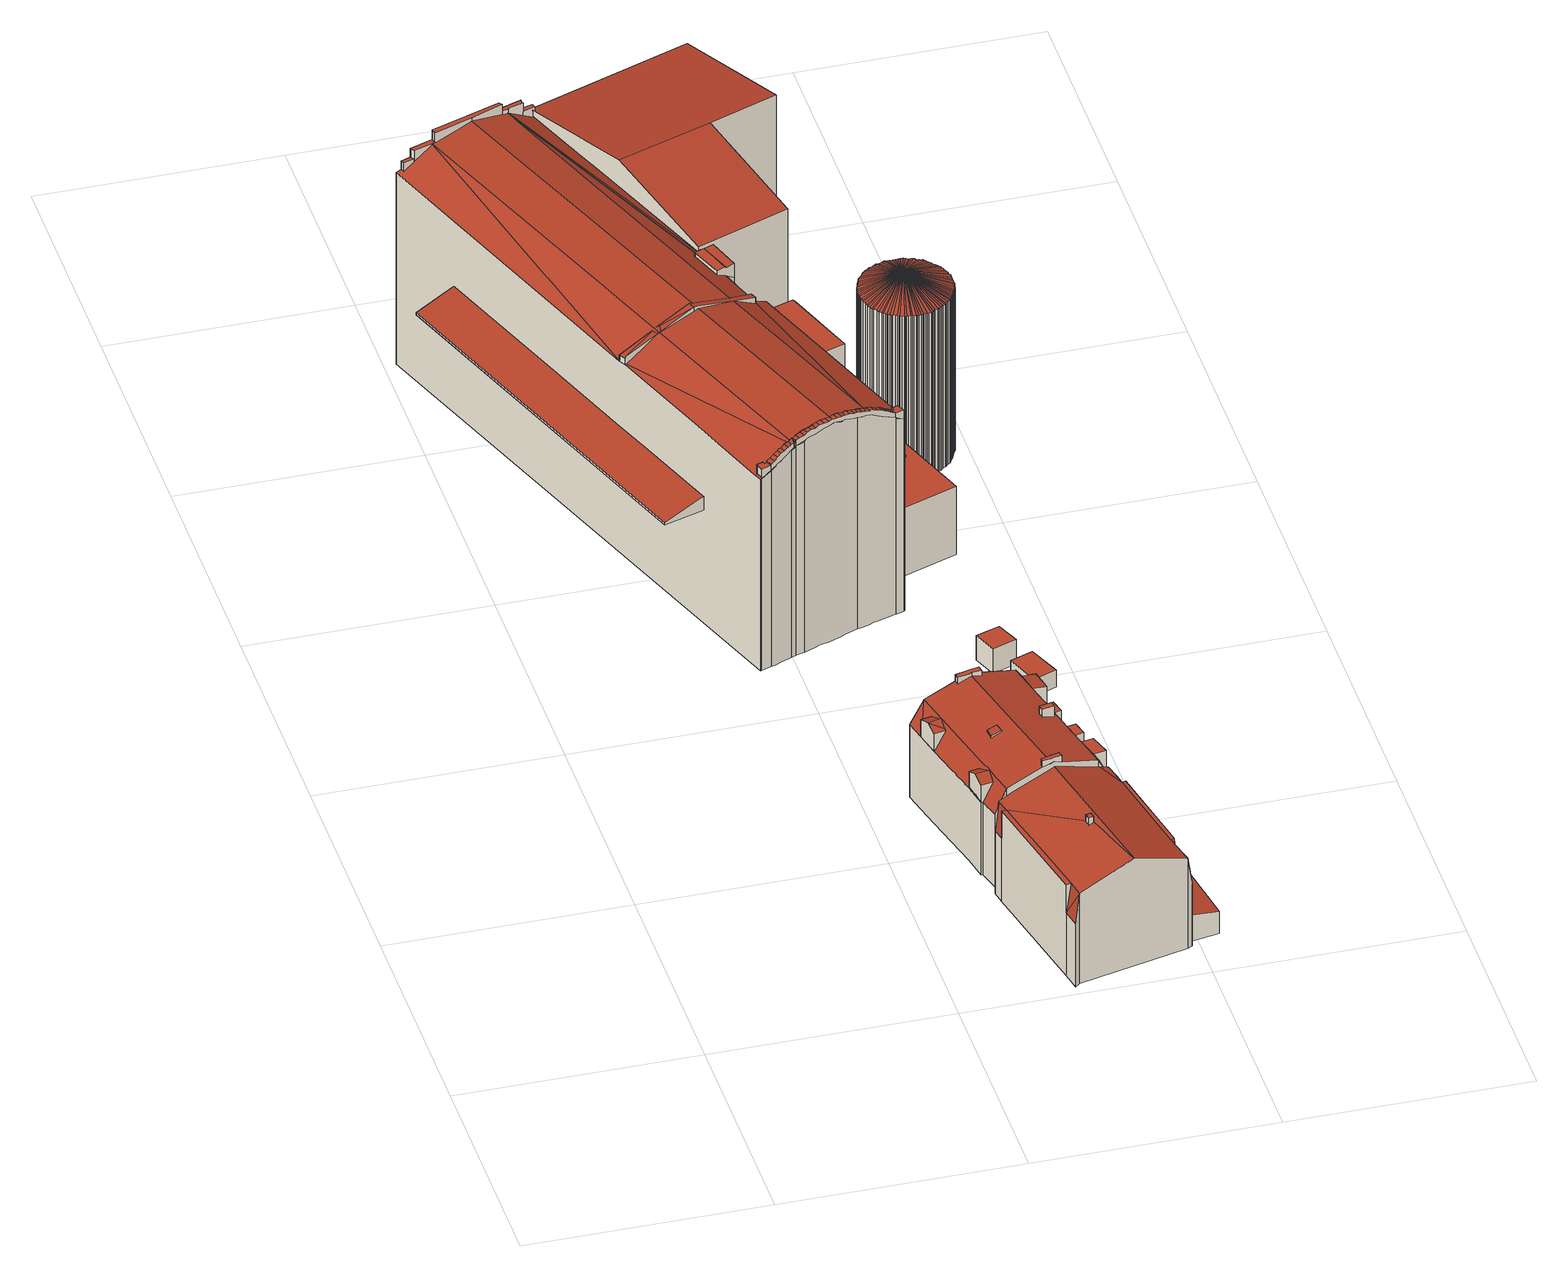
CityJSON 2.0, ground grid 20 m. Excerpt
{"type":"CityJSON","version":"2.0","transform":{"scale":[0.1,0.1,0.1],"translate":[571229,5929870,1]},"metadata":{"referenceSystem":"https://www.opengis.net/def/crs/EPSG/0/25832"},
"CityObjects":{
"building1":{"type":"Building","attributes":{"Grundfläche 2D":"132.869964","Grundhöhe NN":"2.395"},"children":["building1-1","building1-2","building1-3","building1-4","building1-5","building1-6","building1-7","building1-8","building1-9","building1-10"],"geometry":[{"type":"Solid","lod":"3","boundaries":[[[[0,1,2,3,4,5,6,7,8,9,10,11,12,13,14,15]],[[5,4,3,16,17,18,19,20,21,22,6]],[[20,19,23,24,25,26,21]],[[19,18,17,27,28,29,30,31]],[[24,23,19,31,30]],[[32,27,17]],[[33,24,30]],[[13,12,11,10,9,34,35,36,37,38,39,40,41,42,1,0,15,14]],[[43,1,42]],[[36,44,37]],[[41,45,46,42]],[[17,16,3,2,1,47,48]],[[49,9,8,7,6,22,21,50,51]],[[32,17,48,52]],[[53,54,55,33,30,29,28,27,32,52,56]],[[24,33,55,57]],[[25,24,57,58]],[[21,26,25,58,50]],[[35,34,9,49,59]],[[44,36,60,61]],[[36,35,59,60]],[[37,44,61,62]],[[41,40,39,38,37,62,63]],[[45,41,63,64]],[[46,45,64,65]],[[42,46,65,66]],[[43,42,66,67]],[[1,43,67,47]],[[67,66,65,64,63,62,61,60,59,49,51,50,58,57,55,54,53,56,52,48,47]]]],"semantics":{"surfaces":[{"type":"RoofSurface"},{"type":"WallSurface"},{"type":"GroundSurface"}],"values":[[0,0,0,0,0,0,0,0,0,0,0,1,1,1,1,1,1,1,1,1,1,1,1,1,1,1,1,1,2]]}}]},
"building1-1":{"type":"BuildingInstallation","parents":["building1"],"geometry":[{"type":"MultiSurface","lod":"3","boundaries":[[[68,69,70,71,72,73,74,75,76,77]],[[7,8,69,68,77,76,22,6]],[[8,78,70,69]],[[78,79,80,5,73,72,71,70]],[[81,75,74,73,5,82]],[[81,22,76,75]]],"semantics":{"surfaces":[{"type":"RoofSurface"},{"type":"WallSurface"}],"values":[0,1,1,1,1,1]}}]},
"building1-2":{"type":"BuildingInstallation","parents":["building1"],"geometry":[{"type":"MultiSurface","lod":"3","boundaries":[[[83,84,85,86]],[[86,85,87,88]],[[85,84,89,87]],[[83,86,88,90]],[[84,83,90,89]]],"semantics":{"surfaces":[{"type":"RoofSurface"},{"type":"WallSurface"}],"values":[0,1,1,1,1]}}]},
"building1-3":{"type":"BuildingInstallation","parents":["building1"],"geometry":[{"type":"MultiSurface","lod":"3","boundaries":[[[91,92,93,94,95,96]],[[93,2,3,16,94]],[[16,97,95,94]],[[4,91,96,95,97,98]],[[92,91,4,99]],[[99,2,93,92]]],"semantics":{"surfaces":[{"type":"RoofSurface"},{"type":"WallSurface"}],"values":[0,1,1,1,1,1]}}]},
"building1-4":{"type":"BuildingInstallation","parents":["building1"],"geometry":[{"type":"MultiSurface","lod":"3","boundaries":[[[100,101,102,103]],[[103,102,104,105]],[[100,103,105,106]],[[106,107,101,100]],[[107,104,102,101]]],"semantics":{"surfaces":[{"type":"RoofSurface"},{"type":"WallSurface"}],"values":[0,1,1,1,1]}}]},
"building1-5":{"type":"BuildingInstallation","parents":["building1"],"geometry":[{"type":"MultiSurface","lod":"3","boundaries":[[[108,109,110,111,23,31]],[[112,108,31,113,114]],[[112,114,29]],[[112,29,30,33,109,108]],[[111,110,109,33,24]]],"semantics":{"surfaces":[{"type":"RoofSurface"},{"type":"WallSurface"}],"values":[0,0,1,1,1]}}]},
"building1-6":{"type":"BuildingInstallation","parents":["building1"],"geometry":[{"type":"MultiSurface","lod":"3","boundaries":[[[115,116,117]],[[118,119,115,117]],[[120,117,116,121,122]],[[120,122,27]],[[27,28,118,117,120]],[[119,118,28]]],"semantics":{"surfaces":[{"type":"RoofSurface"},{"type":"WallSurface"}],"values":[0,0,0,1,1,1]}}]},
"building1-7":{"type":"BuildingInstallation","parents":["building1"],"geometry":[{"type":"MultiSurface","lod":"3","boundaries":[[[123,124,125,126]],[[123,126,127]],[[128,124,123,127]],[[125,124,128]]],"semantics":{"surfaces":[{"type":"RoofSurface"},{"type":"WallSurface"}],"values":[0,1,1,1]}}]},
"building1-8":{"type":"BuildingInstallation","parents":["building1"],"geometry":[{"type":"MultiSurface","lod":"3","boundaries":[[[129,130,131,132,133,134,135]],[[130,129,135,41,45]],[[131,130,45,46]],[[133,132,131,46,42]]],"semantics":{"surfaces":[{"type":"RoofSurface"},{"type":"WallSurface"}],"values":[0,1,1,1]}}]},
"building1-9":{"type":"BuildingInstallation","parents":["building1"],"geometry":[{"type":"MultiSurface","lod":"3","boundaries":[[[136,137,138,139,140]],[[136,140,139,36,44]],[[137,136,44,37]],[[138,137,37]]],"semantics":{"surfaces":[{"type":"RoofSurface"},{"type":"WallSurface"}],"values":[0,1,1,1]}}]},
"building1-10":{"type":"BuildingInstallation","parents":["building1"],"geometry":[{"type":"MultiSurface","lod":"3","boundaries":[[[141,142,143,144]],[[143,145,144]],[[141,144,145,146]],[[141,146,142]]],"semantics":{"surfaces":[{"type":"RoofSurface"},{"type":"WallSurface"}],"values":[0,1,1,1]}}]},
"building2":{"type":"Building","attributes":{"Grundfläche 2D":"167.201972","Grundhöhe NN":"1.820"},"children":["building2-1"],"geometry":[{"type":"Solid","lod":"3","boundaries":[[[[147,148,149,150]],[[151,152,153,154,155,156,157,158,159]],[[155,160,161,162]],[[162,163,157,156,155]],[[149,148,164,159,158,157,165,166,167]],[[167,168,169,149]],[[170,171,167,166,165]],[[171,172,173,169,168]],[[173,174,147,150,149]],[[149,169,173]],[[167,171,168]],[[162,175,163]],[[175,176,163]],[[177,178,155,154]],[[179,180,181,182,183]],[[148,147,184,185]],[[186,153,152,151,159,164,148,185,187]],[[154,153,186,188]],[[178,160,155]],[[161,160,178,189,190,175]],[[175,162,161]],[[165,157,163,191,192]],[[170,165,192,193]],[[182,181,194,195,174,173,172,171,170,193,196,183]],[[147,174,195,184]],[[176,175,190,197]],[[163,176,197,191]],[[177,154,188,198]],[[178,177,198,189]],[[199,179,183,196]],[[180,179,199,200]],[[181,180,200,194]],[[197,190,189,198,188,186,187,185,184,195,194,200,199,196,193,192,191]]]],"semantics":{"surfaces":[{"type":"RoofSurface"},{"type":"WallSurface"},{"type":"GroundSurface"}],"values":[[0,0,0,0,0,0,0,0,0,0,0,0,0,0,0,1,1,1,1,1,1,1,1,1,1,1,1,1,1,1,1,1,2]]}}]},
"building2-1":{"type":"BuildingInstallation","parents":["building2"],"geometry":[{"type":"MultiSurface","lod":"3","boundaries":[[[201,202,203,204]],[[202,201,156,205]],[[203,202,205,206]],[[204,203,206,207]],[[201,204,207,156]]],"semantics":{"surfaces":[{"type":"RoofSurface"},{"type":"WallSurface"}],"values":[0,1,1,1,1]}}]},
"building3":{"type":"Building","attributes":{"Grundfläche 2D":"894.705618","Grundhöhe NN":"1.281"},"children":["building3-1","building3-2","building3-3","building3-4","building3-5","building3-6","building3-7","building3-8","building3-9","building3-10","building3-11","building3-12","building3-13","building3-14"],"geometry":[{"type":"Solid","lod":"3","boundaries":[[[[208,209,210,211,212,213,214,215,216,217,218,219,220,221,222,223,224],[225,226,225,221]],[[225,221,225,226]],[[215,227,216]],[[228,216,227,228,227,229]],[[213,228,214]],[[228,229,227]],[[228,227,214]],[[227,215,214]],[[230,231,232,233,234,235,236,237,238,239,240,241,242,243,244,245,246,247,248,249,250,228]],[[251,252,253,254,255,256,257,258,259,260,261,262,263]],[[264,265,266,267,268,269,270,271,272,273,274,275,252,251,263],[276,272,271]],[[263,251,252,251]],[[244,243,242,241,240,239,277,278,279,280,281,282,283,284,252,275,274,273,272,271,285]],[[259,260,259,258]],[[260,259,258,286,287]],[[271,272,276]],[[270,271,270,269]],[[270,269,288,271]],[[289,290,288]],[[288,290,271]],[[248,247,246,247,218,217,216,228,250,249]],[[247,246,291,292,293,218]],[[294,295,296,297,298,299]],[[300,301,298,297,302,303,304]],[[305,306,307,308,309,310,311]],[[224,223,312,313]],[[314,315,316,317,213,212,211,210,209,208,224,313,318]],[[228,213,317,319]],[[320,231,230,228,319,321]],[[322,323,324,325,326,327,281,280,279,278,277,239,238,237,236,235,234,233,232,231,320,328]],[[329,330,331,332,333,334,257,256,255,254,253,252,284,283,282,281,327,335]],[[336,286,258,257,334,337]],[[287,286,336,338]],[[223,222,339,312]],[[309,308,261,260,287,338,340]],[[261,308,307,262]],[[341,342,343,344,345,265,264,263,262,307,306,346]],[[347,266,265,345,344,343,348,349]],[[350,267,266,347,349,348,351,352]],[[353,268,267,350,352,351,354,355]],[[356,269,268,353,355,354,357,358]],[[290,289,359,360]],[[285,271,290,360,361]],[[291,246,245,244,285,361,362]],[[292,291,362,363]],[[293,292,363,364]],[[222,221,220,219,218,293,364,339]],[[310,309,340,365]],[[305,311,310,365,366,367,368,369]],[[367,342,341,346,306,305,369,368]],[[294,299,269,356,358,357,370,295]],[[297,296,295,370,371]],[[302,297,371,372]],[[303,302,372,373]],[[304,303,373,374]],[[269,299,298,301,300,304,374,359,289,288]],[[370,357,354,351,348,343,342,367,366,365,340,338,336,337,334,333,332,331,330,329,335,327,326,325,324,323,322,328,320,321,319,317,316,315,314,318,313,312,339,364,363,362,361,360,359,374,373,372,371]]]],"semantics":{"surfaces":[{"type":"RoofSurface"},{"type":"WallSurface"},{"type":"GroundSurface"}],"values":[[0,0,0,0,0,0,0,0,0,0,0,0,0,0,0,0,0,0,0,0,0,0,0,0,0,1,1,1,1,1,1,1,1,1,1,1,1,1,1,1,1,1,1,1,1,1,1,1,1,1,1,1,1,1,1,1,2]]}}]},
"building3-1":{"type":"BuildingInstallation","parents":["building3"],"geometry":[{"type":"MultiSurface","lod":"3","boundaries":[[[375,376,377,378]],[[375,379,380,381,382,383,384]],[[384,376,375]],[[378,267,268,385,276,386,387,381,380,379,375]],[[387,388,382,381]],[[384,383,382,388,389,265,266,377,376]],[[378,377,266,267]]],"semantics":{"surfaces":[{"type":"RoofSurface"},{"type":"WallSurface"}],"values":[0,0,0,1,1,1,1]}}]},
"building3-2":{"type":"BuildingInstallation","parents":["building3"],"geometry":[{"type":"MultiSurface","lod":"3","boundaries":[[[390,391,392,393]],[[248,391,390,394,395]],[[396,395,394,397]],[[394,398,274,399,400,273,397]],[[249,390,393,219,217]],[[249,401,394]],[[249,394,390]],[[274,402,399,274,398,394,401,241]],[[402,403,400,399]],[[400,403,273,242,404,397,273]],[[396,397,404]],[[392,391,218]],[[393,392,218,219]]],"semantics":{"surfaces":[{"type":"RoofSurface"},{"type":"WallSurface"}],"values":[0,0,0,0,1,1,1,1,1,1,1,1,1]}}]},
"building3-3":{"type":"BuildingInstallation","parents":["building3"],"geometry":[{"type":"MultiSurface","lod":"3","boundaries":[[[405,406,407,408]],[[406,409,410,407]],[[410,409,411,412,413]],[[411,414,415,416,412]],[[414,417,418,415]],[[417,419,420,421,418]],[[422,420,419]],[[423,420,422]],[[424,425,426,427,420,423]],[[424,428,429,425]],[[430,431,429,428]],[[432,433,431,430]],[[432,434,435,433]],[[434,436,437,435]],[[436,438,439,437]],[[438,440,441,439]],[[440,442,443,441]],[[442,444,445,446,447,443]],[[445,448,449,446]],[[450,451,449,448]],[[450,452,453,451]],[[452,454,455,453]],[[456,457,455,454]],[[456,458,459,457]],[[458,460,461,459]],[[460,462,463,464,461]],[[462,465,466,467,468,463]],[[466,469,470,467]],[[469,471,472,470]],[[471,473,474,472]],[[473,475,476,474]],[[475,477,478,476]],[[477,479,480,478]],[[481,482,405,408,483,484]],[[414,411,409,406,405,482,485,224,208,209,210,211,212,213,214,215,419,417]],[[215,227,422,419]],[[227,229,228,423,422]],[[473,471,469,466,465,462,460,458,456,454,452,450,448,445,444,442,440,438,436,434,432,430,428,424,423,228,230,231,232,233,234,235,236,237,238,239,277,278,279,280,281,282,283,284,252,253,254,255,256,257,479,477,475]],[[476,478,480,486,487,488,489,490,491,251,468,467,470,472,474]],[[464,463,468,251,275,492,493,494,495,496,497,498,240,499,500,501,435,437,439,441,443,447,446,449,451,453,455,457,459,461]],[[410,413,412,416,415,418,421,420,427,426,425,429,431,433,435,501,502,503,504,505,250,216,506,507,508,509,510,511,483,408,407]],[[483,511,512,513,485,482,481,484]]],"semantics":{"surfaces":[{"type":"RoofSurface"},{"type":"WallSurface"}],"values":[0,0,0,0,0,0,0,0,0,0,0,0,0,0,0,0,0,0,0,0,0,0,0,0,0,0,0,0,0,0,0,0,0,0,1,1,1,1,1,1,1,1]}}]},
"building3-4":{"type":"BuildingInstallation","parents":["building3"],"geometry":[{"type":"MultiSurface","lod":"3","boundaries":[[[514,515,516,517,518,519]],[[520,521,515,514]],[[522,243,517,516,515,521,523]],[[524,525,518,517,243]],[[525,526,519,518]],[[519,526,285]],[[244,245,520,514,519,285]]],"semantics":{"surfaces":[{"type":"RoofSurface"},{"type":"WallSurface"}],"values":[0,1,1,1,1,1,1]}}]},
"building3-5":{"type":"BuildingInstallation","parents":["building3"],"geometry":[{"type":"MultiSurface","lod":"3","boundaries":[[[527,480,479,528,529,530,531,532,533]],[[257,258,286,529,528,479]],[[286,534,259,535,532,531,530,529]],[[533,532,535,536]],[[536,537,527,533]],[[480,527,537,486]]],"semantics":{"surfaces":[{"type":"RoofSurface"},{"type":"WallSurface"}],"values":[0,1,1,1,1,1]}}]},
"building3-6":{"type":"BuildingInstallation","parents":["building3"],"geometry":[{"type":"MultiSurface","lod":"3","boundaries":[[[538,521,520,539,540]],[[246,291,541,539,520,245]],[[541,542,543,540,539]],[[523,521,538,540,543,247]]],"semantics":{"surfaces":[{"type":"RoofSurface"},{"type":"WallSurface"}],"values":[0,1,1,1]}}]},
"building3-7":{"type":"BuildingInstallation","parents":["building3"],"geometry":[{"type":"MultiSurface","lod":"3","boundaries":[[[544,545,546,547,548]],[[288,301,547,546,549]],[[548,547,301,288,289,300]],[[290,544,548,300,289]]],"semantics":{"surfaces":[{"type":"RoofSurface"},{"type":"WallSurface"}],"values":[0,1,1,1]}}]},
"building3-8":{"type":"BuildingInstallation","parents":["building3"],"geometry":[{"type":"MultiSurface","lod":"3","boundaries":[[[550,551,542,541]],[[291,292,550,541]],[[551,550,292,552]],[[542,551,552,543]]],"semantics":{"surfaces":[{"type":"RoofSurface"},{"type":"WallSurface"}],"values":[0,1,1,1]}}]},
"building3-9":{"type":"BuildingInstallation","parents":["building3"],"geometry":[{"type":"MultiSurface","lod":"3","boundaries":[[[526,525,553,554,555,556,557]],[[549,546,555,554,270]],[[553,525,524,272]],[[272,270,554,553]],[[546,545,544,557,556,555]],[[290,271,285,526,557,544]]],"semantics":{"surfaces":[{"type":"RoofSurface"},{"type":"WallSurface"}],"values":[0,1,1,1,1,1]}}]},
"building3-10":{"type":"BuildingInstallation","parents":["building3"],"geometry":[{"type":"MultiSurface","lod":"3","boundaries":[[[558,485,513,512,511,559,560,561,562]],[[510,226,563,560,559,511]],[[561,560,563,564]],[[564,225,562,561]],[[223,558,562,225]],[[224,485,558,223]]],"semantics":{"surfaces":[{"type":"RoofSurface"},{"type":"WallSurface"}],"values":[0,1,1,1,1,1]}}]},
"building3-11":{"type":"BuildingInstallation","parents":["building3"],"geometry":[{"type":"MultiSurface","lod":"3","boundaries":[[[565,566,567,568,569]],[[565,569,570,571,566]],[[567,566,571,572]],[[568,567,572,573]],[[569,568,573,570]],[[571,570,573,572]]],"semantics":{"surfaces":[{"type":"RoofSurface"},{"type":"WallSurface"},{"type":"OuterCeilingSurface"}],"values":[0,1,1,1,1,2]}}]},
"building3-12":{"type":"BuildingInstallation","parents":["building3"],"geometry":[{"type":"MultiSurface","lod":"3","boundaries":[[[574,575,576,577]],[[578,579,577,576]],[[579,580,574,577]],[[580,581,575,574]],[[581,578,576,575]],[[581,580,579,578]]],"semantics":{"surfaces":[{"type":"RoofSurface"},{"type":"WallSurface"},{"type":"OuterCeilingSurface"}],"values":[0,1,1,1,1,2]}}]},
"building3-13":{"type":"BuildingInstallation","parents":["building3"],"geometry":[{"type":"MultiSurface","lod":"3","boundaries":[[[582,583,584,585]],[[586,587,585,584]],[[587,588,582,585]],[[588,589,583,582]],[[589,586,584,583]],[[589,588,587,586]]],"semantics":{"surfaces":[{"type":"RoofSurface"},{"type":"WallSurface"},{"type":"OuterCeilingSurface"}],"values":[0,1,1,1,1,2]}}]},
"building3-14":{"type":"BuildingInstallation","parents":["building3"],"geometry":[{"type":"MultiSurface","lod":"3","boundaries":[[[590,591,592,356,353,350,347,345,346,369]],[[356,358,355,353]],[[350,352,349,347]],[[345,344,341,346]],[[369,368,593,590]],[[591,590,593,594]],[[592,595,358,356]],[[347,349,344,345]],[[353,355,352,350]],[[346,341,368,369]],[[592,591,594,595]],[[358,595,594,593,368,341,344,349,352,355]]],"semantics":{"surfaces":[{"type":"RoofSurface"},{"type":"WallSurface"},{"type":"OuterCeilingSurface"}],"values":[0,1,1,1,1,1,1,1,1,1,1,2]}}]},
"building4":{"type":"Building","attributes":{"Grundfläche 2D":"4.622025","Grundhöhe NN":"2.459"},"geometry":[{"type":"Solid","lod":"3","boundaries":[[[[596,597,598,599]],[[600,601,599,598]],[[601,602,596,599]],[[602,603,597,596]],[[603,600,598,597]],[[603,602,601,600]]]],"semantics":{"surfaces":[{"type":"RoofSurface"},{"type":"WallSurface"},{"type":"GroundSurface"}],"values":[[0,1,1,1,1,2]]}}]},
"building5":{"type":"Building","attributes":{"Grundfläche 2D":"6.059442","Grundhöhe NN":"2.274"},"geometry":[{"type":"Solid","lod":"3","boundaries":[[[[604,605,606,607]],[[608,609,607,606]],[[609,610,604,607]],[[610,611,605,604]],[[611,608,606,605]],[[611,610,609,608]]]],"semantics":{"surfaces":[{"type":"RoofSurface"},{"type":"WallSurface"},{"type":"GroundSurface"}],"values":[[0,1,1,1,1,2]]}}]},
"building6":{"type":"Building","attributes":{"Grundfläche 2D":"43.276353","Grundhöhe NN":"1.771"},"children":["building6-1","building6-2","building6-3"],"geometry":[{"type":"Solid","lod":"3","boundaries":[[[[612,613,614,615,616,617,618,619,620,621,622,623]],[[614,613,624,625]],[[615,614,625,626]],[[616,615,626,627]],[[617,616,627,628]],[[618,617,628,629]],[[619,618,629,630]],[[620,619,630,631]],[[622,621,632,633]],[[621,620,631,632]],[[623,622,633,634]],[[612,623,634,635]],[[613,612,635,624]],[[628,627,626,625,624,635,634,633,632,631,630,629]]]],"semantics":{"surfaces":[{"type":"RoofSurface"},{"type":"WallSurface"},{"type":"GroundSurface"}],"values":[[0,1,1,1,1,1,1,1,1,1,1,1,1,2]]}}]},
"building6-1":{"type":"BuildingInstallation","parents":["building6"],"geometry":[{"type":"MultiSurface","lod":"3","boundaries":[[[636,637,638,639,640]],[[638,637,641,642]],[[639,638,642,643]],[[640,639,643,644]],[[637,636,640,644,645,641]],[[643,642,641,645,644]]],"semantics":{"surfaces":[{"type":"RoofSurface"},{"type":"WallSurface"},{"type":"OuterCeilingSurface"}],"values":[0,1,1,1,1,2]}}]},
"building6-2":{"type":"BuildingInstallation","parents":["building6"],"geometry":[{"type":"MultiSurface","lod":"3","boundaries":[[[646,647,648,649]],[[646,649,650,651]],[[647,646,651,652]],[[648,647,652,653]],[[649,648,653,650]],[[652,651,650,653]]],"semantics":{"surfaces":[{"type":"RoofSurface"},{"type":"WallSurface"},{"type":"OuterCeilingSurface"}],"values":[0,1,1,1,1,2]}}]},
"building6-3":{"type":"BuildingInstallation","parents":["building6"],"geometry":[{"type":"MultiSurface","lod":"3","boundaries":[[[654,655,656,657]],[[658,659,657,656]],[[659,660,654,657]],[[660,661,655,654]],[[661,658,656,655]],[[660,659,658,661]]],"semantics":{"surfaces":[{"type":"RoofSurface"},{"type":"WallSurface"},{"type":"OuterCeilingSurface"}],"values":[0,1,1,1,1,2]}}]},
"building7":{"type":"Building","attributes":{"Grundfläche 2D":"43.140940","Grundhöhe NN":"1.733"},"geometry":[{"type":"Solid","lod":"3","boundaries":[[[[662,663,664]],[[662,665,663]],[[662,664,666]],[[662,666,667]],[[662,667,668]],[[662,668,669]],[[662,669,670]],[[671,662,670,672]],[[673,662,671,674]],[[675,662,673,676]],[[677,662,675,678]],[[679,662,677,680]],[[681,662,679,682]],[[683,662,681,684]],[[685,662,683,686]],[[687,662,685,688]],[[689,662,687,690]],[[691,662,689,692]],[[662,691,693]],[[694,662,693,695]],[[696,662,694,697]],[[698,662,696,699]],[[700,662,698,701]],[[702,662,700,703]],[[704,662,702,705]],[[706,662,704,707]],[[662,706,708]],[[662,708,709]],[[662,709,710]],[[662,710,711]],[[662,711,712]],[[662,712,713]],[[662,713,714]],[[662,714,715]],[[662,715,716]],[[662,716,717]],[[662,717,718]],[[662,718,719]],[[662,719,720]],[[662,720,721]],[[722,662,721,723]],[[724,662,722,725]],[[726,662,724,727]],[[728,662,726,729]],[[730,662,728,731]],[[732,662,730,733]],[[734,662,732,735]],[[736,662,734,737]],[[738,662,736,739]],[[740,662,738,741]],[[742,662,740,743]],[[744,662,742,745]],[[746,662,744,747]],[[748,662,746,749]],[[750,662,748,751]],[[752,662,750,753]],[[754,662,752,755]],[[756,662,754,757]],[[662,756,758]],[[662,758,759]],[[662,759,760]],[[662,760,761]],[[662,761,762]],[[662,762,763]],[[662,763,764]],[[662,764,765]],[[662,765,766]],[[662,766,767]],[[662,767,768]],[[662,768,769]],[[662,769,770]],[[662,770,771]],[[772,662,771,773]],[[774,662,772,775]],[[776,662,774,777]],[[778,662,776,779]],[[780,662,778,781]],[[782,662,780,783]],[[784,662,782,785]],[[786,662,784,787]],[[662,786,788]],[[789,662,788,790]],[[791,662,789,792]],[[662,791,793]],[[794,662,793,795]],[[796,662,794,797]],[[798,662,796,799]],[[800,662,798,801]],[[802,662,800,803]],[[804,662,802,805]],[[806,662,804,807]],[[662,806,808]],[[662,808,809]],[[662,809,810]],[[662,810,811]],[[662,811,812]],[[662,812,665]],[[813,814,664,663]],[[814,815,666,664]],[[815,816,667,666]],[[816,817,668,667]],[[818,819,805,802]],[[819,820,804,805]],[[820,821,807,804]],[[821,822,806,807]],[[822,823,808,806]],[[823,824,809,808]],[[824,825,810,809]],[[825,826,811,810]],[[827,813,663,665]],[[826,828,812,811]],[[828,827,665,812]],[[817,829,669,668]],[[829,830,670,669]],[[830,831,672,670]],[[831,832,671,672]],[[832,833,674,671]],[[833,834,673,674]],[[834,835,676,673]],[[835,836,675,676]],[[836,837,678,675]],[[837,838,677,678]],[[838,839,680,677]],[[839,840,679,680]],[[840,841,682,679]],[[841,842,681,682]],[[842,843,684,681]],[[843,844,683,684]],[[844,845,686,683]],[[845,846,685,686]],[[846,847,688,685]],[[847,848,687,688]],[[848,849,690,687]],[[849,850,689,690]],[[850,851,692,689]],[[851,852,691,692]],[[852,853,693,691]],[[853,854,695,693]],[[854,855,694,695]],[[855,856,697,694]],[[856,857,696,697]],[[857,858,699,696]],[[858,859,698,699]],[[859,860,701,698]],[[860,861,700,701]],[[861,862,703,700]],[[862,863,702,703]],[[863,864,705,702]],[[864,865,704,705]],[[865,866,707,704]],[[866,867,706,707]],[[867,868,708,706]],[[868,869,709,708]],[[869,870,710,709]],[[870,871,711,710]],[[871,872,712,711]],[[872,873,713,712]],[[873,874,714,713]],[[874,875,715,714]],[[875,876,716,715]],[[876,877,717,716]],[[877,878,718,717]],[[878,879,719,718]],[[879,880,720,719]],[[880,881,721,720]],[[881,882,723,721]],[[882,883,722,723]],[[883,884,725,722]],[[884,885,724,725]],[[885,886,727,724]],[[886,887,726,727]],[[887,888,729,726]],[[888,889,728,729]],[[889,890,731,728]],[[890,891,730,731]],[[891,892,733,730]],[[892,893,732,733]],[[893,894,735,732]],[[894,895,734,735]],[[895,896,737,734]],[[896,897,736,737]],[[897,898,739,736]],[[898,899,738,739]],[[899,900,741,738]],[[900,901,740,741]],[[901,902,743,740]],[[902,903,742,743]],[[903,904,745,742]],[[904,905,744,745]],[[905,906,747,744]],[[906,907,746,747]],[[907,908,749,746]],[[908,909,748,749]],[[909,910,751,748]],[[910,911,750,751]],[[911,912,753,750]],[[912,913,752,753]],[[913,914,755,752]],[[914,915,754,755]],[[915,916,757,754]],[[916,917,756,757]],[[917,918,758,756]],[[918,919,759,758]],[[919,920,760,759]],[[920,921,761,760]],[[921,922,762,761]],[[922,923,763,762]],[[923,924,764,763]],[[924,925,765,764]],[[925,926,766,765]],[[926,927,767,766]],[[927,928,768,767]],[[928,929,769,768]],[[929,930,770,769]],[[930,931,771,770]],[[931,932,773,771]],[[932,933,772,773]],[[933,934,775,772]],[[934,935,774,775]],[[935,936,777,774]],[[936,937,776,777]],[[937,938,779,776]],[[938,939,778,779]],[[939,940,781,778]],[[940,941,780,781]],[[941,942,783,780]],[[942,943,782,783]],[[943,944,785,782]],[[944,945,784,785]],[[945,946,787,784]],[[946,947,786,787]],[[947,948,788,786]],[[948,949,790,788]],[[949,950,789,790]],[[950,951,792,789]],[[951,952,791,792]],[[952,953,793,791]],[[953,954,795,793]],[[954,955,794,795]],[[955,956,797,794]],[[956,957,796,797]],[[957,958,799,796]],[[958,959,798,799]],[[959,960,801,798]],[[960,961,800,801]],[[961,962,803,800]],[[962,818,802,803]],[[824,823,822,821,820,819,818,962,961,960,959,958,957,956,955,954,953,952,951,950,949,948,947,946,945,944,943,942,941,940,939,938,937,936,935,934,933,932,931,930,929,928,927,926,925,924,923,922,921,920,919,918,917,916,915,914,913,912,911,910,909,908,907,906,905,904,903,902,901,900,899,898,897,896,895,894,893,892,891,890,889,888,887,886,885,884,883,882,881,880,879,878,877,876,875,874,873,872,871,870,869,868,867,866,865,864,863,862,861,860,859,858,857,856,855,854,853,852,851,850,849,848,847,846,845,844,843,842,841,840,839,838,837,836,835,834,833,832,831,830,829,817,816,815,814,813,827,828,826,825]]]],"semantics":{"surfaces":[{"type":"RoofSurface"},{"type":"WallSurface"},{"type":"GroundSurface"}],"values":[[0,0,0,0,0,0,0,0,0,0,0,0,0,0,0,0,0,0,0,0,0,0,0,0,0,0,0,0,0,0,0,0,0,0,0,0,0,0,0,0,0,0,0,0,0,0,0,0,0,0,0,0,0,0,0,0,0,0,0,0,0,0,0,0,0,0,0,0,0,0,0,0,0,0,0,0,0,0,0,0,0,0,0,0,0,0,0,0,0,0,0,0,0,0,0,0,0,1,1,1,1,1,1,1,1,1,1,1,1,1,1,1,1,1,1,1,1,1,1,1,1,1,1,1,1,1,1,1,1,1,1,1,1,1,1,1,1,1,1,1,1,1,1,1,1,1,1,1,1,1,1,1,1,1,1,1,1,1,1,1,1,1,1,1,1,1,1,1,1,1,1,1,1,1,1,1,1,1,1,1,1,1,1,1,1,1,1,1,1,1,1,1,1,1,1,1,1,1,1,1,1,1,1,1,1,1,1,1,1,1,1,1,1,1,1,1,1,1,1,1,1,1,1,1,1,1,1,1,1,1,1,1,1,1,1,1,1,1,1,1,1,1,1,1,1,1,1,2]]}}]}
},
"vertices":[
[325,276,102],[323,284,102],[292,277,111],[284,275,113],[285,271,113],[313,151,113],[314,147,113],[316,148,113],[322,149,111],[353,156,102],[351,165,102],[346,183,102],[343,196,102],[338,218,102],[333,240,102],[329,257,102],[272,272,110],[246,266,102],[267,176,102],[270,166,102],[272,155,102],[276,139,102],[306,146,111],[270,165,101],[261,153,82],[266,135,82],[269,136,89],[238,247,82],[243,226,82],[256,173,82],[258,163,82],[269,165,102],[234,264,82],[260,153,82],[361,157,85],[363,158,82],[361,167,82],[357,185,82],[354,198,82],[346,230,82],[343,242,82],[339,260,82],[335,278,82],[334,287,82],[362,167,82],[341,260,82],[337,278,82],[323,284,14],[246,266,14],[353,156,14],[276,139,14],[316,148,14],[234,264,14],[243,226,14],[256,173,14],[260,153,14],[238,247,14],[261,153,14],[266,135,14],[363,158,14],[361,167,14],[362,167,14],[357,185,14],[339,260,14],[341,260,14],[337,278,14],[335,278,14],[334,287,14],
[316,148,117],[322,149,117],[321,153,117],[318,152,117],[315,152,117],[313,151,117],[309,150,117],[306,149,117],[306,146,117],[314,147,117],[321,153,111],[318,152,112],[315,152,113],[306,149,111],[309,150,112],
[280,198,109],[289,200,111],[287,208,111],[279,206,109],[287,208,110],[279,206,107],[289,200,110],[280,198,107],
[285,271,116],[293,272,116],[292,277,116],[272,272,116],[273,268,116],[283,270,116],[273,268,110],[283,270,113],[293,272,111],
[334,222,113],[324,220,113],[325,215,113],[335,217,113],[325,215,106],[335,217,103],[334,222,103],[324,220,106],
[258,163,102],[260,153,98],[261,153,98],[270,155,98],[256,173,98],[269,166,101],[265,175,98],
[252,230,99],[252,239,102],[241,236,102],[243,226,98],[253,228,98],[238,247,98],[252,239,101],[248,249,98],
[344,230,98],[341,242,98],[335,241,98],[338,228,98],[344,230,86],[341,242,86],
[339,260,100],[341,260,100],[337,278,100],[335,278,100],[325,276,101],[325,275,102],[329,258,102],
[362,167,101],[357,185,101],[347,183,101],[351,165,101],[361,167,101],
[350,210,98],[343,209,98],[346,196,98],[353,198,98],[353,198,84],[350,210,84],
[361,157,93],[353,156,96],[366,135,93],[364,144,93],[314,147,109],[306,146,106],[276,139,95],[269,136,93],[272,124,93],[326,72,108],[343,17,109],[330,78,109],[316,148,109],[268,124,93],[290,19,93],[294,20,93],[297,6,93],[322,149,107],[388,28,93],[386,35,93],[382,54,93],[385,55,93],[369,136,93],[392,30,67],[387,55,67],[370,136,67],[368,145,67],[366,158,67],[290,19,67],[293,3,67],[266,135,67],[268,124,67],[416,40,29],[396,150,33],[368,145,37],[387,55,33],[391,36,33],[361,157,8],[353,156,8],[276,139,8],[314,147,8],[269,136,8],[268,124,8],[290,19,8],[297,6,8],[388,28,8],[392,30,8],[368,145,8],[366,158,8],[391,36,8],[293,3,8],[266,135,8],[416,40,8],[396,150,8],
[326,72,113],[325,77,113],[321,76,113],[322,71,113],[325,77,108],[321,76,106],[322,71,106],
[184,469,189],[187,470,191],[190,472,192],[193,473,194],[196,474,196],[199,475,198],[201,476,198],[201,476,199],[201,481,199],[113,635,183],[109,640,183],[112,634,183],[147,536,183],[169,472,183],[172,465,183],[173,465,183],[181,468,187],[171,472,183],[178,472,187],[202,476,199],[203,477,200],[203,477,199],[206,478,200],[210,479,201],[213,481,202],[217,482,203],[220,483,203],[224,485,204],[228,486,205],[232,487,206],[235,489,206],[237,489,207],[236,494,207],[176,658,207],[174,663,207],[74,936,207],[73,940,207],[41,929,200],[39,928,200],[40,924,200],[141,647,200],[142,645,200],[202,481,200],[267,505,199],[268,501,200],[271,502,198],[275,503,196],[278,504,194],[284,506,191],[290,508,188],[291,508,187],[295,516,184],[296,518,183],[237,686,182],[227,682,187],[226,685,187],[220,703,187],[215,719,187],[222,722,182],[213,750,182],[205,747,186],[203,755,186],[106,948,200],[104,951,200],[106,947,200],[205,674,200],[207,669,200],[267,505,200],[202,746,188],[243,491,205],[246,493,205],[250,494,204],[254,495,203],[257,497,202],[261,498,201],[264,499,201],[268,500,200],[99,949,201],[297,510,184],[298,511,183],[129,955,186],[128,959,186],[118,956,192],[22,922,190],[14,919,185],[10,919,183],[238,768,191],[281,784,191],[263,834,202],[246,879,212],[167,851,212],[203,755,191],[128,959,191],[129,955,192],[304,900,212],[264,1010,191],[127,960,191],[261,697,171],[226,685,171],[227,682,171],[237,686,171],[259,623,171],[284,632,171],[262,695,171],[173,465,3],[181,468,3],[187,470,3],[190,472,3],[196,474,3],[199,475,3],[184,469,3],[203,477,3],[210,479,3],[206,478,3],[224,485,3],[232,487,3],[237,489,3],[243,491,3],[246,493,3],[257,497,3],[220,483,3],[268,500,3],[271,502,3],[275,503,3],[278,504,3],[284,506,3],[290,508,3],[261,498,3],[297,510,3],[291,508,3],[298,511,3],[172,465,3],[259,623,3],[226,685,69],[226,685,3],[215,719,3],[215,719,69],[215,719,71],[226,685,71],[222,722,71],[222,722,3],[222,722,69],[213,750,71],[213,750,3],[213,750,69],[205,747,71],[205,747,3],[205,747,69],[203,755,71],[203,755,3],[203,755,69],[128,959,3],[118,956,3],[99,949,3],[22,922,3],[14,919,3],[10,919,3],[284,632,3],[262,695,3],[261,697,3],[261,697,69],[261,697,71],[281,784,3],[246,879,3],[304,900,3],[264,1010,3],[127,960,3],
[205,747,195],[215,719,195],[222,722,195],[213,750,195],[202,746,195],[200,745,195],[197,744,195],[207,716,195],[213,719,195],[214,719,195],[205,747,187],[200,745,189],[197,744,191],[207,716,191],[213,719,188],
[113,635,190],[139,651,199],[109,640,189],[112,634,189],[172,656,210],[141,651,200],[141,652,200],[170,662,210],[176,658,209],[226,676,195],[224,681,195],[172,656,206],[226,676,189],[224,681,189],[170,662,206],
[184,469,195],[187,470,197],[185,475,197],[182,474,195],[190,472,199],[188,476,199],[193,473,200],[191,477,200],[190,477,200],[196,474,202],[194,479,202],[193,478,201],[199,475,203],[198,480,203],[201,476,204],[201,481,205],[199,480,204],[202,476,204],[203,477,205],[206,478,206],[204,483,206],[203,482,205],[202,481,205],[210,479,207],[208,484,207],[213,481,208],[211,485,208],[217,482,209],[215,487,208],[220,483,209],[219,488,209],[224,485,210],[222,489,210],[228,486,210],[226,491,210],[232,487,210],[230,492,210],[235,489,210],[234,493,210],[237,489,210],[239,490,210],[237,495,210],[236,494,210],[243,491,210],[241,496,210],[246,493,209],[245,497,209],[250,494,209],[248,499,209],[254,495,208],[252,500,208],[257,497,207],[256,501,207],[261,498,206],[259,503,206],[264,499,205],[263,504,205],[268,500,204],[266,505,204],[265,505,204],[268,501,204],[271,502,203],[270,506,203],[267,505,204],[275,503,201],[273,507,201],[278,504,200],[276,508,200],[281,505,198],[279,510,198],[284,506,196],[282,511,196],[287,507,194],[285,512,194],[290,508,192],[288,513,192],[180,471,193],[181,468,193],[179,473,193],[179,472,193],[181,468,192],[288,513,187],[285,512,189],[282,511,191],[279,510,193],[273,507,196],[270,506,198],[266,505,200],[265,505,200],[263,504,201],[256,501,202],[252,500,203],[241,496,205],[237,495,206],[234,493,206],[230,492,206],[219,488,203],[215,487,203],[208,484,201],[204,483,200],[203,482,200],[198,480,198],[193,478,195],[191,477,194],[185,475,191],[179,473,187],[179,473,192],[179,472,192],[180,471,192],
[41,929,210],[42,925,210],[43,925,210],[74,936,210],[101,946,210],[99,949,210],[41,929,201],[42,925,201],[43,925,200],[42,925,200],[101,946,201],[101,946,204],[99,949,204],
[290,513,192],[291,508,192],[297,510,192],[295,515,192],[295,516,192],[294,517,192],[289,515,192],[295,515,184],[294,517,184],[289,515,187],[290,513,187],
[40,924,201],[22,922,201],[24,919,201],[22,922,193],[24,919,193],[24,919,190],
[118,956,196],[118,953,196],[119,952,196],[129,955,196],[128,959,196],[119,952,192],
[14,919,193],[15,916,193],[15,916,185],
[106,947,204],[106,948,204],[119,952,204],[118,953,204],[118,956,204],
[173,465,192],[178,472,192],[177,472,192],[176,474,192],[171,472,192],[177,472,186],[176,474,186],
[109,640,122],[36,847,122],[3,836,111],[113,525,111],[147,536,122],[147,536,109],[36,847,109],[3,836,109],[113,525,109],
[299,542,135],[289,538,135],[293,525,135],[304,529,135],[293,525,133],[304,529,133],[299,542,133],[289,538,133],
[235,696,173],[231,706,173],[220,703,173],[224,692,173],[220,703,171],[224,692,171],[235,696,171],[231,706,171],
[262,695,71],[263,695,71],[238,768,71],[262,695,69],[263,695,69],[238,768,69],
[337,399,38],[357,406,38],[349,426,38],[329,419,38],[349,426,15],[329,419,15],[337,399,15],[357,406,15],
[360,365,29],[379,372,29],[368,400,29],[349,393,29],[368,400,13],[349,393,13],[360,365,13],[379,372,13],
[292,562,72],[290,562,72],[297,543,72],[353,563,72],[329,631,72],[272,612,72],[274,604,72],[276,605,72],[280,594,72],[278,594,72],[285,572,72],[288,573,72],[290,562,8],[297,543,8],[353,563,8],[329,631,8],[272,612,8],[274,604,8],[276,605,8],[280,594,8],[278,594,8],[285,572,8],[288,573,8],[292,562,8],
[274,604,111],[266,602,111],[270,591,111],[280,594,111],[276,605,111],[266,602,109],[270,591,109],[280,594,109],[276,605,109],[274,604,109],
[281,559,129],[292,562,129],[288,573,129],[277,570,129],[277,570,127],[281,559,127],[292,562,127],[288,573,127],
[340,629,41],[331,625,44],[343,592,44],[352,595,41],[343,592,39],[352,595,39],[340,629,39],[331,625,39],
[350,704,176],[382,683,160],[383,684,160],[381,681,160],[384,686,160],[385,688,160],[386,690,160],[387,692,160],[388,694,160],[389,698,160],[388,697,160],[389,700,160],[389,699,160],[389,703,160],[389,702,160],[389,705,160],[389,704,160],[389,708,160],[389,707,160],[389,711,160],[389,709,160],[388,713,160],[388,712,160],[387,716,160],[388,715,160],[386,718,160],[387,717,160],[385,721,160],[386,720,160],[384,723,160],[385,722,160],[383,724,160],[382,726,160],[383,725,160],[380,728,160],[381,727,160],[378,730,160],[379,729,160],[376,732,160],[377,731,160],[375,734,160],[376,733,160],[372,735,160],[374,735,160],[370,736,160],[371,736,160],[368,738,160],[366,739,160],[364,739,160],[362,740,160],[360,741,160],[358,741,160],[356,741,160],[354,741,160],[352,741,160],[349,741,160],[347,741,160],[345,741,160],[343,740,160],[340,739,160],[338,739,160],[339,739,160],[336,738,160],[337,738,160],[334,736,160],[335,737,160],[331,735,160],[332,736,160],[329,734,160],[330,734,160],[327,732,160],[328,733,160],[325,730,160],[326,731,160],[324,728,160],[324,729,160],[322,726,160],[323,727,160],[320,724,160],[321,725,160],[319,721,160],[320,723,160],[318,719,160],[319,720,160],[317,716,160],[318,718,160],[316,714,160],[317,715,160],[316,711,160],[316,713,160],[315,709,160],[315,710,160],[315,707,160],[315,708,160],[315,704,160],[315,705,160],[315,702,160],[315,699,160],[316,697,160],[316,695,160],[317,693,160],[318,691,160],[318,689,160],[319,687,160],[320,685,160],[321,684,160],[323,682,160],[324,680,160],[326,678,160],[327,677,160],[329,675,160],[328,676,160],[331,674,160],[330,674,160],[333,672,160],[332,673,160],[336,671,160],[335,672,160],[338,670,160],[337,670,160],[341,669,160],[339,669,160],[343,668,160],[342,669,160],[346,668,160],[344,668,160],[347,668,160],[350,667,160],[348,667,160],[352,667,160],[351,667,160],[354,667,160],[356,667,160],[355,667,160],[359,668,160],[358,668,160],[362,668,160],[360,668,160],[364,669,160],[363,669,160],[366,670,160],[365,670,160],[369,671,160],[368,671,160],[371,672,160],[370,672,160],[373,674,160],[375,675,160],[376,676,160],[378,678,160],[380,679,160],[382,683,7],[383,684,7],[384,686,7],[385,688,7],[386,690,7],[366,670,7],[368,671,7],[369,671,7],[370,672,7],[371,672,7],[373,674,7],[375,675,7],[376,676,7],[378,678,7],[381,681,7],[380,679,7],[387,692,7],[388,694,7],[388,697,7],[389,698,7],[389,699,7],[389,700,7],[389,702,7],[389,703,7],[389,704,7],[389,705,7],[389,707,7],[389,708,7],[389,709,7],[389,711,7],[388,712,7],[388,713,7],[388,715,7],[387,716,7],[387,717,7],[386,718,7],[386,720,7],[385,721,7],[385,722,7],[384,723,7],[383,724,7],[383,725,7],[382,726,7],[381,727,7],[380,728,7],[379,729,7],[378,730,7],[377,731,7],[376,732,7],[376,733,7],[375,734,7],[374,735,7],[372,735,7],[371,736,7],[370,736,7],[368,738,7],[366,739,7],[364,739,7],[362,740,7],[360,741,7],[358,741,7],[356,741,7],[354,741,7],[352,741,7],[349,741,7],[347,741,7],[345,741,7],[343,740,7],[340,739,7],[339,739,7],[338,739,7],[337,738,7],[336,738,7],[335,737,7],[334,736,7],[332,736,7],[331,735,7],[330,734,7],[329,734,7],[328,733,7],[327,732,7],[326,731,7],[325,730,7],[324,729,7],[324,728,7],[323,727,7],[322,726,7],[321,725,7],[320,724,7],[320,723,7],[319,721,7],[319,720,7],[318,719,7],[318,718,7],[317,716,7],[317,715,7],[316,714,7],[316,713,7],[316,711,7],[315,710,7],[315,709,7],[315,708,7],[315,707,7],[315,705,7],[315,704,7],[315,702,7],[315,699,7],[316,697,7],[316,695,7],[317,693,7],[318,691,7],[318,689,7],[319,687,7],[320,685,7],[321,684,7],[323,682,7],[324,680,7],[326,678,7],[327,677,7],[328,676,7],[329,675,7],[330,674,7],[331,674,7],[332,673,7],[333,672,7],[335,672,7],[336,671,7],[337,670,7],[338,670,7],[339,669,7],[341,669,7],[342,669,7],[343,668,7],[344,668,7],[346,668,7],[347,668,7],[348,667,7],[350,667,7],[351,667,7],[352,667,7],[354,667,7],[355,667,7],[356,667,7],[358,668,7],[359,668,7],[360,668,7],[362,668,7],[363,669,7],[364,669,7],[365,670,7]
]}
